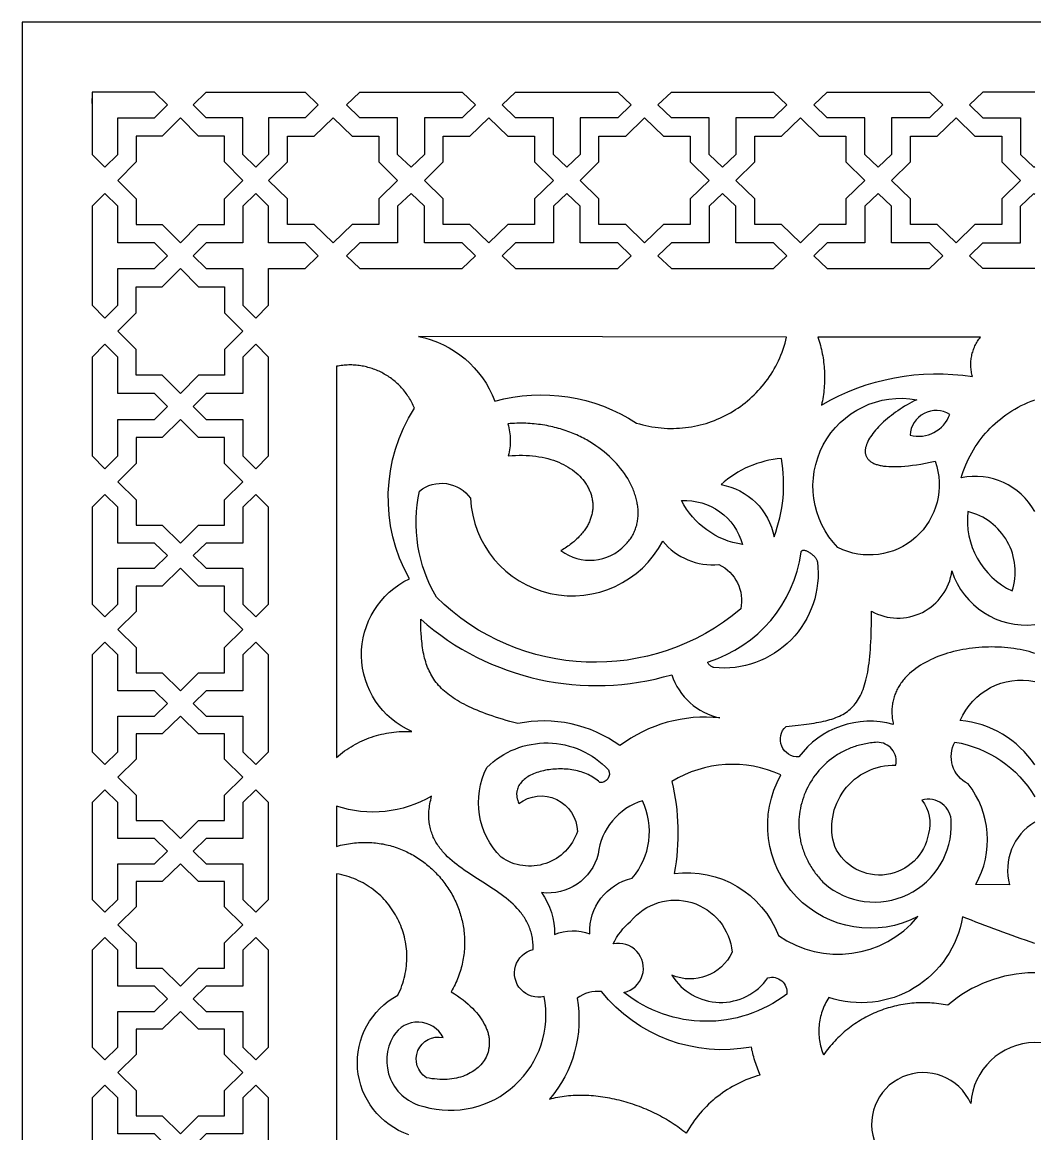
# Model space of a CAD drawing. Extents: x -290 to 290, y -500 to 500.
# Drawn here: x -290 to 0, y 181.6 to 500 of the extents above; entities that cross this region are included whole.
import ezdxf

# ---------------------------------------------------------------- set-up
doc = ezdxf.new("R2010")
doc.units = 0
doc.layers.add('LAYER_1', color=18, linetype='CONTINUOUS')

msp = doc.modelspace()

# ---------------------------------------------------------------- linework, layer by layer
at = {"layer": 'LAYER_1'}
for points in [[(-290, -500), (290, -500), (290, 500), (-290, 500)], [(-270, 478.15), (-270, 476.3), (-270, 462.15), (-266.3, 458.44), (-262.59, 462.14), (-262.59, 472.6), (-252.12, 472.6), (-248.42, 476.3), (-252.12, 480), (-262.59, 480), (-270, 480), (-270, 476.76)], [(-223.13, 458.44), (-226.83, 462.14), (-226.83, 472.6), (-237.31, 472.6), (-241.01, 476.3), (-237.31, 480), (-226.83, 480), (-223.13, 480), (-219.43, 480), (-208.95, 480), (-205.25, 476.3), (-208.95, 472.6), (-219.43, 472.6), (-219.43, 462.14)], [(-178.65, 458.44), (-182.48, 462.14), (-182.48, 472.6), (-193.3, 472.6), (-197.12, 476.3), (-193.3, 480), (-182.48, 480), (-178.65, 480), (-174.82, 480), (-164, 480), (-160.17, 476.3), (-164, 472.6), (-174.82, 472.6), (-174.82, 462.14)], [(-134.05, 458.44), (-137.87, 462.14), (-137.87, 472.6), (-148.69, 472.6), (-152.52, 476.3), (-148.69, 480), (-137.87, 480), (-134.05, 480), (-130.22, 480), (-119.4, 480), (-115.57, 476.3), (-119.4, 472.6), (-130.22, 472.6), (-130.22, 462.14)], [(-89.44, 458.44), (-93.27, 462.14), (-93.27, 472.6), (-104.09, 472.6), (-107.92, 476.3), (-104.09, 480), (-93.27, 480), (-89.44, 480), (-85.61, 480), (-74.79, 480), (-70.97, 476.3), (-74.79, 472.6), (-85.61, 472.6), (-85.61, 462.14)], [(-44.84, 458.44), (-48.66, 462.14), (-48.66, 472.6), (-59.49, 472.6), (-63.31, 476.3), (-59.49, 480), (-48.66, 480), (-44.84, 480), (-41.01, 480), (-30.19, 480), (-26.36, 476.3), (-30.19, 472.6), (-41.01, 472.6), (-41.01, 462.14)], [(-249.95, 467.37), (-257.36, 467.37), (-257.36, 459.98), (-262.59, 454.71), (-257.36, 449.45), (-257.36, 442.05), (-249.95, 442.05), (-244.71, 436.82), (-239.48, 442.05), (-232.07, 442.05), (-232.07, 449.45), (-226.83, 454.71), (-232.07, 459.98), (-232.07, 467.37), (-239.48, 467.37), (-244.71, 472.6)], [(-195.54, 467.37), (-187.89, 467.37), (-187.89, 459.98), (-182.48, 454.71), (-187.89, 449.45), (-187.89, 442.05), (-195.54, 442.05), (-200.95, 436.82), (-206.36, 442.05), (-214.02, 442.05), (-214.02, 449.45), (-219.43, 454.71), (-214.02, 459.98), (-214.02, 467.37), (-206.36, 467.37), (-200.95, 472.6)], [(-156.35, 436.82), (-161.76, 442.05), (-169.41, 442.05), (-169.41, 449.45), (-174.82, 454.71), (-169.41, 459.98), (-169.41, 467.37), (-161.76, 467.37), (-156.35, 472.6), (-150.94, 467.37), (-143.28, 467.37), (-143.28, 459.98), (-137.87, 454.71), (-143.28, 449.45), (-143.28, 442.05), (-150.94, 442.05)], [(-111.74, 436.82), (-117.15, 442.05), (-124.81, 442.05), (-124.81, 449.45), (-130.22, 454.71), (-124.81, 459.98), (-124.81, 467.37), (-117.15, 467.37), (-111.74, 472.6), (-106.33, 467.37), (-98.68, 467.37), (-98.68, 459.98), (-93.27, 454.71), (-98.68, 449.45), (-98.68, 442.05), (-106.33, 442.05)], [(-67.14, 436.82), (-72.55, 442.05), (-80.2, 442.05), (-80.2, 449.45), (-85.62, 454.71), (-80.2, 459.98), (-80.2, 467.37), (-72.55, 467.37), (-67.14, 472.6), (-61.73, 467.37), (-54.07, 467.37), (-54.07, 459.98), (-48.66, 454.71), (-54.07, 449.45), (-54.07, 442.05), (-61.73, 442.05)], [(-22.54, 436.82), (-27.95, 442.05), (-35.6, 442.05), (-35.6, 449.45), (-41.01, 454.71), (-35.6, 459.98), (-35.6, 467.37), (-27.95, 467.37), (-22.54, 472.6), (-17.13, 467.37), (-9.47, 467.37), (-9.47, 459.98), (-4.06, 454.71), (-9.47, 449.45), (-9.47, 442.05), (-17.13, 442.05)], [(-248.42, 433.12), (-252.12, 436.82), (-262.59, 436.82), (-262.59, 447.28), (-266.3, 450.98), (-270, 447.28), (-270, 433.12), (-270, 418.97), (-266.3, 415.27), (-262.59, 418.96), (-262.59, 429.42), (-252.12, 429.42)], [(-205.25, 433.12), (-208.95, 436.82), (-219.43, 436.82), (-219.43, 447.28), (-223.13, 450.98), (-226.83, 447.28), (-226.83, 436.82), (-237.31, 436.82), (-241.01, 433.12), (-237.31, 429.42), (-226.83, 429.42), (-226.83, 418.96), (-223.13, 415.27), (-219.43, 418.96), (-219.43, 429.42), (-208.95, 429.42)], [(-178.65, 450.98), (-178.65, 450.98), (-182.48, 447.28), (-182.48, 436.82), (-193.3, 436.82), (-197.12, 433.12), (-193.3, 429.42), (-192.25, 429.42), (-178.65, 429.42), (-165.05, 429.42), (-164, 429.42), (-160.17, 433.12), (-164, 436.82), (-174.82, 436.82), (-174.82, 447.28), (-178.65, 450.98)], [(-134.05, 450.98), (-134.05, 450.98), (-137.87, 447.28), (-137.87, 436.82), (-148.69, 436.82), (-152.52, 433.12), (-148.69, 429.42), (-143.47, 429.42), (-119.4, 429.42), (-115.57, 433.12), (-119.4, 436.82), (-130.22, 436.82), (-130.22, 447.28), (-134.04, 450.98)], [(-89.44, 450.98), (-89.44, 450.98), (-93.27, 447.28), (-93.27, 436.82), (-104.09, 436.82), (-107.92, 433.12), (-104.09, 429.42), (-89.44, 429.42), (-74.79, 429.42), (-70.97, 433.12), (-74.79, 436.82), (-85.61, 436.82), (-85.61, 447.28), (-89.44, 450.98)], [(-44.84, 450.98), (-44.84, 450.98), (-48.66, 447.28), (-48.66, 436.82), (-59.49, 436.82), (-63.31, 433.12), (-59.49, 429.42), (-35.41, 429.42), (-30.19, 429.42), (-26.36, 433.12), (-30.19, 436.82), (-41.01, 436.82), (-41.01, 447.28), (-44.84, 450.98)], [(-249.95, 398.88), (-257.36, 398.88), (-257.36, 406.27), (-262.59, 411.54), (-257.36, 416.8), (-257.36, 424.19), (-249.95, 424.19), (-244.71, 429.42), (-239.48, 424.19), (-232.07, 424.19), (-232.07, 416.8), (-226.83, 411.54), (-232.07, 406.27), (-232.07, 398.88), (-239.48, 398.88), (-244.71, 393.65)], [(-248.42, 389.95), (-248.42, 389.95), (-252.12, 393.65), (-262.59, 393.65), (-262.59, 404.11), (-266.3, 407.8), (-270, 404.1), (-270, 389.95), (-270, 375.79), (-266.3, 372.09), (-262.59, 375.79), (-262.59, 386.25), (-252.12, 386.25), (-248.42, 389.95)], [(-219.43, 389.95), (-219.43, 393.65), (-219.43, 393.65), (-219.43, 404.11), (-223.13, 407.8), (-223.13, 407.8), (-223.13, 407.8), (-226.83, 404.11), (-226.83, 393.65), (-237.31, 393.65), (-241.01, 389.95), (-237.31, 386.25), (-226.83, 386.25), (-226.83, 375.79), (-223.13, 372.09), (-223.13, 372.09), (-223.13, 372.09), (-219.43, 375.79), (-219.43, 386.25), (-219.43, 386.25)], [(-226.83, 368.36), (-232.07, 373.62), (-232.07, 381.02), (-239.48, 381.02), (-244.71, 386.25), (-249.95, 381.02), (-257.36, 381.02), (-257.36, 373.62), (-262.59, 368.36), (-257.36, 363.2), (-257.36, 355.96), (-249.95, 355.96), (-244.71, 350.83), (-239.48, 355.96), (-232.07, 355.96), (-232.07, 363.2)], [(-248.42, 347.21), (-248.42, 347.21), (-252.12, 350.83), (-262.59, 350.83), (-262.59, 361.08), (-266.3, 364.7), (-270, 361.08), (-270, 347.21), (-270, 333.34), (-266.3, 329.71), (-262.59, 333.34), (-262.59, 343.58), (-252.12, 343.58), (-248.42, 347.21)], [(-219.43, 347.21), (-219.43, 350.83), (-219.43, 350.83), (-219.43, 361.08), (-223.13, 364.7), (-223.13, 364.7), (-223.13, 364.7), (-226.83, 361.08), (-226.83, 350.83), (-237.31, 350.83), (-241.01, 347.21), (-237.31, 343.58), (-226.83, 343.58), (-226.83, 333.34), (-223.13, 329.71), (-223.13, 329.71), (-223.13, 329.71), (-219.43, 333.34), (-219.43, 343.58), (-219.43, 343.58)], [(-226.83, 326.06), (-232.07, 331.21), (-232.07, 338.46), (-239.48, 338.46), (-244.71, 343.58), (-249.95, 338.46), (-257.36, 338.46), (-257.36, 331.21), (-262.59, 326.06), (-257.36, 320.9), (-257.36, 313.66), (-249.95, 313.66), (-244.71, 308.53), (-239.48, 313.66), (-232.07, 313.66), (-232.07, 320.9)], [(-248.42, 304.91), (-248.42, 304.91), (-252.12, 308.53), (-262.59, 308.53), (-262.59, 318.78), (-266.3, 322.4), (-270, 318.78), (-270, 304.91), (-270, 291.04), (-266.3, 287.41), (-262.59, 291.04), (-262.59, 301.28), (-252.12, 301.28), (-248.42, 304.91)], [(-219.43, 304.91), (-219.43, 308.53), (-219.43, 308.53), (-219.43, 318.78), (-223.13, 322.4), (-223.13, 322.4), (-223.13, 322.4), (-226.83, 318.78), (-226.83, 308.53), (-237.31, 308.53), (-241.01, 304.91), (-237.31, 301.28), (-226.83, 301.28), (-226.83, 291.04), (-223.13, 287.41), (-223.13, 287.41), (-223.13, 287.41), (-219.43, 291.04), (-219.43, 301.28), (-219.43, 301.28)], [(-226.83, 283.76), (-232.07, 288.91), (-232.07, 296.16), (-239.48, 296.16), (-244.71, 301.28), (-249.95, 296.16), (-257.36, 296.16), (-257.36, 288.91), (-262.59, 283.76), (-257.36, 278.6), (-257.36, 271.36), (-249.95, 271.36), (-244.71, 266.23), (-239.48, 271.36), (-232.07, 271.36), (-232.07, 278.6)], [(-248.42, 262.61), (-248.42, 262.61), (-252.12, 266.23), (-262.59, 266.23), (-262.59, 276.48), (-266.3, 280.1), (-270, 276.48), (-270, 262.61), (-270, 248.74), (-266.3, 245.11), (-262.59, 248.74), (-262.59, 258.98), (-252.12, 258.98), (-248.42, 262.61)], [(-219.43, 262.61), (-219.43, 266.23), (-219.43, 266.23), (-219.43, 276.48), (-223.13, 280.1), (-223.13, 280.1), (-223.13, 280.1), (-226.83, 276.48), (-226.83, 266.23), (-237.31, 266.23), (-241.01, 262.61), (-237.31, 258.98), (-226.83, 258.98), (-226.83, 248.74), (-223.13, 245.11), (-223.13, 245.11), (-223.13, 245.11), (-219.43, 248.74), (-219.43, 258.98), (-219.43, 258.98)], [(-226.83, 241.46), (-232.07, 246.61), (-232.07, 253.86), (-239.48, 253.86), (-244.71, 258.98), (-249.95, 253.86), (-257.36, 253.86), (-257.36, 246.61), (-262.59, 241.46), (-257.36, 236.3), (-257.36, 229.06), (-249.95, 229.06), (-244.71, 223.93), (-239.48, 229.06), (-232.07, 229.06), (-232.07, 236.3)], [(-248.42, 220.31), (-248.42, 220.31), (-252.12, 223.93), (-262.59, 223.93), (-262.59, 234.18), (-266.3, 237.8), (-270, 234.18), (-270, 220.31), (-270, 206.44), (-266.3, 202.81), (-262.59, 206.44), (-262.59, 216.68), (-252.12, 216.68), (-248.42, 220.31)], [(-219.43, 220.31), (-219.43, 223.93), (-219.43, 223.93), (-219.43, 234.18), (-223.13, 237.8), (-223.13, 237.8), (-223.13, 237.8), (-226.83, 234.18), (-226.83, 223.93), (-237.31, 223.93), (-241.01, 220.31), (-237.31, 216.68), (-226.83, 216.68), (-226.83, 206.44), (-223.13, 202.81), (-223.13, 202.81), (-223.13, 202.81), (-219.43, 206.44), (-219.43, 216.68), (-219.43, 216.68)], [(-226.83, 199.16), (-232.07, 204.31), (-232.07, 211.56), (-239.48, 211.56), (-244.71, 216.68), (-249.95, 211.56), (-257.36, 211.56), (-257.36, 204.31), (-262.59, 199.16), (-257.36, 194), (-257.36, 186.76), (-249.95, 186.76), (-244.71, 181.63), (-239.48, 186.76), (-232.07, 186.76), (-232.07, 194)], [(-248.42, 178.01), (-248.42, 178.01), (-252.12, 181.63), (-262.59, 181.63), (-262.59, 191.88), (-266.3, 195.5), (-270, 191.88), (-270, 178.01), (-270, 164.14), (-266.3, 160.51), (-262.59, 164.14), (-262.59, 174.38), (-252.12, 174.38), (-248.42, 178.01)], [(-219.43, 178.01), (-219.43, 181.63), (-219.43, 181.63), (-219.43, 191.88), (-223.13, 195.5), (-223.13, 195.5), (-223.13, 195.5), (-226.83, 191.88), (-226.83, 181.63), (-237.31, 181.63), (-241.01, 178.01), (-237.31, 174.38), (-226.83, 174.38), (-226.83, 164.14), (-223.13, 160.51), (-223.13, 160.51), (-223.13, 160.51), (-219.43, 164.14), (-219.43, 174.38), (-219.43, 174.38)]]:
    msp.add_lwpolyline(points, close=True, dxfattribs=at)
for points in [[(0, 480), (-0.23, 480), (-4.06, 480), (-14.88, 480), (-18.71, 476.3), (-14.88, 472.6), (-4.06, 472.6), (-4.06, 462.14), (-0.23, 458.44), (0, 458.67)], [(0, 429.42), (-0.23, 429.42), (-13.84, 429.42), (-14.88, 429.42), (-18.71, 433.12), (-14.88, 436.82), (-4.06, 436.82), (-4.06, 447.28), (-0.23, 450.98), (-0.23, 450.98), (-0.23, 450.98), (0, 450.76)], [(-59.11, 206.07), (-59.06, 206.16), (-59, 206.24), (-58.94, 206.31), (-58.87, 206.37)], [(-78.67, 198.43), (-79.49, 198.19), (-80.31, 197.93), (-81.12, 197.65), (-81.92, 197.35), (-82.72, 197.03), (-83.5, 196.69), (-84.28, 196.34), (-85.05, 195.96), (-85.81, 195.57), (-86.56, 195.16), (-87.29, 194.72), (-88.02, 194.28), (-88.74, 193.81), (-89.44, 193.32), (-90.14, 192.82), (-90.82, 192.3), (-91.49, 191.77), (-92.15, 191.21), (-92.79, 190.64), (-93.42, 190.06), (-94.04, 189.45), (-94.64, 188.83), (-95.23, 188.2), (-95.8, 187.55), (-96.36, 186.88), (-96.9, 186.2), (-97.43, 185.5), (-97.94, 184.79), (-98.43, 184.06), (-98.9, 183.32), (-99.36, 182.57), (-99.8, 181.8)]]:
    msp.add_lwpolyline(points, dxfattribs=at)
for points in [[(-176.5, 410, -0.259219), (-154.67, 391.5, -0.213256), (-114.06, 385.2), (-113.17, 384.94), (-112.29, 384.7), (-111.41, 384.49), (-110.52, 384.3), (-109.64, 384.13), (-108.75, 383.99), (-107.87, 383.88), (-106.99, 383.79), (-106.11, 383.72), (-105.23, 383.67), (-104.35, 383.65), (-103.48, 383.65), (-102.61, 383.68), (-101.74, 383.72), (-100.88, 383.79), (-100.02, 383.88), (-99.17, 383.99), (-98.32, 384.13), (-97.47, 384.28), (-96.63, 384.46), (-95.8, 384.66), (-94.98, 384.87), (-94.16, 385.11), (-93.35, 385.37), (-92.54, 385.65), (-91.74, 385.95), (-90.96, 386.27), (-90.18, 386.6), (-89.41, 386.96), (-88.65, 387.34), (-87.9, 387.73), (-87.15, 388.15), (-86.42, 388.58), (-85.7, 389.03), (-85, 389.49), (-84.3, 389.98), (-83.62, 390.48), (-82.94, 391), (-82.29, 391.54), (-81.64, 392.09), (-81.01, 392.66), (-80.39, 393.25), (-79.78, 393.85), (-79.19, 394.47), (-78.62, 395.1), (-78.06, 395.75), (-77.52, 396.41), (-76.99, 397.09), (-76.48, 397.79), (-75.99, 398.5), (-75.51, 399.22), (-75.05, 399.96), (-74.61, 400.71), (-74.19, 401.47), (-73.78, 402.25), (-73.4, 403.04), (-73.03, 403.85), (-72.69, 404.67), (-72.36, 405.5), (-72.06, 406.34), (-71.78, 407.19), (-71.51, 408.06), (-71.27, 408.94), (-71.06, 409.83)], [(-61.08, 390.33, -0.174129), (-17.81, 398.49), (-17.91, 398.86), (-18, 399.23), (-18.08, 399.61), (-18.14, 399.98), (-18.2, 400.36), (-18.24, 400.73), (-18.28, 401.11), (-18.3, 401.48), (-18.31, 401.86), (-18.3, 402.23), (-18.29, 402.61), (-18.27, 402.98), (-18.23, 403.35), (-18.18, 403.72), (-18.12, 404.09), (-18.06, 404.46), (-17.98, 404.82), (-17.89, 405.18), (-17.78, 405.54), (-17.67, 405.89), (-17.55, 406.25), (-17.42, 406.59), (-17.27, 406.94), (-17.12, 407.28), (-16.95, 407.62), (-16.78, 407.95), (-16.59, 408.27), (-16.4, 408.6), (-16.19, 408.91), (-15.98, 409.22), (-15.75, 409.53), (-15.52, 409.83), (-62.12, 409.83), (-61.93, 409.24), (-61.74, 408.64), (-61.57, 408.05), (-61.41, 407.45), (-61.25, 406.85), (-61.11, 406.25), (-60.98, 405.65), (-60.85, 405.04), (-60.74, 404.44), (-60.64, 403.83), (-60.55, 403.22), (-60.47, 402.61), (-60.4, 402), (-60.34, 401.38), (-60.29, 400.77), (-60.25, 400.15), (-60.23, 399.54), (-60.21, 398.92), (-60.2, 398.31), (-60.2, 397.69), (-60.22, 397.08), (-60.24, 396.46), (-60.28, 395.84), (-60.33, 395.23), (-60.38, 394.61), (-60.45, 394), (-60.53, 393.39), (-60.62, 392.77), (-60.71, 392.16), (-60.82, 391.55), (-60.94, 390.94)], [(-199.96, 289.43), (-199.4, 289.91), (-198.83, 290.38), (-198.25, 290.83), (-197.66, 291.26), (-197.06, 291.68), (-196.45, 292.08), (-195.83, 292.47), (-195.2, 292.84), (-194.57, 293.2), (-193.93, 293.54), (-193.28, 293.86), (-192.62, 294.17), (-191.95, 294.46), (-191.28, 294.74), (-190.6, 295), (-189.92, 295.24), (-189.23, 295.47), (-188.54, 295.68), (-187.84, 295.88), (-187.13, 296.05), (-186.42, 296.21), (-185.71, 296.36), (-184.99, 296.48), (-184.27, 296.59), (-183.54, 296.68), (-182.81, 296.75), (-182.08, 296.81), (-181.35, 296.84), (-180.61, 296.86), (-179.88, 296.87), (-179.14, 296.85), (-178.4, 296.81, -0.642599), (-179.13, 340.58, -0.276207), (-177.67, 389.45), (-177.84, 389.86), (-178.02, 390.26), (-178.21, 390.66), (-178.41, 391.06), (-178.62, 391.45), (-178.83, 391.83), (-179.05, 392.2), (-179.28, 392.57), (-179.52, 392.94), (-179.76, 393.29), (-180.01, 393.65), (-180.27, 393.99), (-180.54, 394.33), (-180.81, 394.66), (-181.09, 394.99), (-181.37, 395.31), (-181.66, 395.62), (-181.96, 395.92), (-182.26, 396.22), (-182.57, 396.51), (-182.88, 396.8), (-183.2, 397.08), (-183.53, 397.35), (-183.86, 397.61), (-184.19, 397.86), (-184.53, 398.11), (-184.88, 398.35), (-185.23, 398.59), (-185.59, 398.81), (-185.95, 399.03), (-186.31, 399.24), (-186.68, 399.45), (-187.05, 399.64), (-187.43, 399.83), (-187.81, 400.01), (-188.19, 400.18), (-188.58, 400.34), (-188.97, 400.5), (-189.37, 400.65), (-189.77, 400.79), (-190.17, 400.92), (-190.57, 401.04), (-190.98, 401.15), (-191.39, 401.26), (-191.8, 401.35), (-192.22, 401.44), (-192.64, 401.52), (-193.06, 401.59), (-193.48, 401.65), (-193.9, 401.7), (-194.33, 401.74), (-194.75, 401.78), (-195.18, 401.8), (-195.61, 401.82), (-196.04, 401.83), (-196.48, 401.82), (-196.91, 401.81), (-197.34, 401.79), (-197.78, 401.76), (-198.21, 401.71), (-198.65, 401.66), (-199.09, 401.6), (-199.52, 401.53), (-199.96, 401.45)], [(-56.38, 349.51, -0.730858), (-33.78, 391.87), (-34.5, 391.52), (-35.2, 391.15), (-35.9, 390.78), (-36.59, 390.39), (-37.27, 389.99), (-37.94, 389.57), (-38.59, 389.15), (-39.24, 388.72), (-39.86, 388.29), (-40.48, 387.84), (-41.07, 387.39), (-41.65, 386.93), (-42.22, 386.47), (-42.76, 386.01), (-43.29, 385.54), (-43.79, 385.06), (-44.28, 384.59), (-44.74, 384.12), (-45.18, 383.64), (-45.6, 383.17), (-46, 382.69), (-46.36, 382.22), (-46.71, 381.75), (-47.03, 381.28), (-47.32, 380.82), (-47.58, 380.37), (-47.81, 379.92), (-48.01, 379.47), (-48.19, 379.03), (-48.33, 378.6), (-48.44, 378.18), (-48.48, 377.98), (-48.51, 377.77), (-48.54, 377.57), (-48.55, 377.37), (-48.56, 377.18), (-48.56, 376.98), (-48.55, 376.79), (-48.53, 376.61), (-48.51, 376.42), (-48.47, 376.24), (-48.42, 376.06), (-48.37, 375.89), (-48.3, 375.72), (-48.23, 375.55), (-48.14, 375.39), (-48.05, 375.23), (-47.94, 375.08), (-47.83, 374.92), (-47.71, 374.78), (-47.57, 374.63), (-47.43, 374.49), (-47.27, 374.36), (-47.11, 374.23), (-46.93, 374.11), (-46.74, 373.98), (-46.54, 373.87), (-46.34, 373.76), (-46.12, 373.65), (-45.88, 373.55), (-45.64, 373.46), (-45.39, 373.36), (-45.12, 373.28), (-44.85, 373.2), (-44.56, 373.13), (-44.26, 373.06), (-43.95, 372.99), (-43.62, 372.94), (-43.29, 372.89), (-42.94, 372.84), (-42.58, 372.8), (-41.82, 372.74), (-41.01, 372.71), (-40.15, 372.7), (-39.24, 372.72), (-38.27, 372.77), (-37.25, 372.85), (-36.18, 372.95), (-35.05, 373.09), (-33.87, 373.25), (-32.63, 373.45), (-31.33, 373.68), (-29.97, 373.95), (-28.55, 374.25, -0.676296)], [(-35.72, 381.71, 0.386934), (-24.33, 387.68, 0.566913)], [(-135.72, 348.66, 0.381876), (-117.28, 350.29), (-117.01, 350.57), (-116.75, 350.85), (-116.51, 351.14), (-116.27, 351.43), (-116.04, 351.72), (-115.83, 352.02), (-115.62, 352.32), (-115.43, 352.63), (-115.24, 352.94), (-115.07, 353.26), (-114.9, 353.58), (-114.75, 353.9), (-114.6, 354.23), (-114.47, 354.56), (-114.34, 354.89), (-114.22, 355.23), (-114.12, 355.57), (-114.02, 355.91), (-113.94, 356.26), (-113.86, 356.61), (-113.79, 356.96), (-113.74, 357.31), (-113.69, 357.67), (-113.65, 358.03), (-113.62, 358.39), (-113.6, 358.75), (-113.59, 359.12), (-113.59, 359.48), (-113.59, 359.85), (-113.61, 360.22), (-113.63, 360.59), (-113.67, 360.97), (-113.71, 361.34), (-113.76, 361.72), (-113.83, 362.09), (-113.9, 362.47), (-113.97, 362.85), (-114.06, 363.23), (-114.16, 363.6), (-114.26, 363.98), (-114.37, 364.36), (-114.5, 364.74), (-114.63, 365.12), (-114.76, 365.5), (-114.91, 365.88), (-115.06, 366.26), (-115.23, 366.64), (-115.4, 367.02), (-115.58, 367.4), (-115.77, 367.77), (-115.96, 368.15), (-116.16, 368.52), (-116.59, 369.27), (-117.05, 370.01), (-117.55, 370.75), (-118.07, 371.47), (-118.62, 372.19), (-119.2, 372.9), (-119.81, 373.6), (-120.45, 374.29), (-121.12, 374.96), (-121.82, 375.63), (-122.54, 376.27), (-123.29, 376.91), (-124.07, 377.52), (-124.87, 378.12), (-125.7, 378.71), (-126.12, 378.99), (-126.55, 379.27), (-126.99, 379.55), (-127.43, 379.82), (-127.88, 380.08), (-128.34, 380.34), (-128.8, 380.59), (-129.26, 380.84), (-129.74, 381.08), (-130.22, 381.32), (-130.7, 381.55), (-131.19, 381.77), (-131.69, 381.99), (-132.19, 382.21), (-132.7, 382.41), (-133.21, 382.61), (-133.73, 382.8), (-134.25, 382.99), (-134.78, 383.17), (-135.32, 383.34), (-135.86, 383.51), (-136.4, 383.67), (-136.95, 383.82), (-137.51, 383.96), (-138.07, 384.1), (-138.63, 384.22), (-139.21, 384.34), (-139.78, 384.46), (-140.36, 384.56), (-140.95, 384.66), (-141.54, 384.74), (-142.13, 384.82), (-142.73, 384.9), (-143.34, 384.96), (-143.95, 385.01), (-144.56, 385.06), (-145.18, 385.09), (-145.8, 385.12), (-146.43, 385.14), (-147.06, 385.15), (-147.69, 385.14), (-148.33, 385.13), (-148.98, 385.11), (-149.63, 385.08), (-150.28, 385.04), (-150.94, 384.99), (-150.77, 384.43), (-150.63, 383.86), (-150.51, 383.29), (-150.41, 382.71), (-150.33, 382.14), (-150.27, 381.56), (-150.23, 380.98), (-150.21, 380.39), (-150.21, 379.81), (-150.23, 379.23), (-150.27, 378.65), (-150.33, 378.07), (-150.41, 377.49), (-150.51, 376.91), (-150.64, 376.34), (-150.78, 375.77), (-149.72, 375.87), (-148.69, 375.93), (-147.68, 375.96), (-146.68, 375.97), (-145.7, 375.94), (-144.75, 375.89), (-143.81, 375.81), (-142.89, 375.7), (-142, 375.56), (-141.13, 375.4), (-140.27, 375.22), (-139.44, 375.01), (-138.63, 374.78), (-137.85, 374.53), (-137.09, 374.25), (-136.35, 373.96), (-135.63, 373.64), (-134.94, 373.31), (-134.28, 372.95), (-133.64, 372.58), (-133.02, 372.19), (-132.43, 371.78), (-131.87, 371.35), (-131.33, 370.92), (-130.82, 370.46), (-130.34, 369.99), (-129.88, 369.51), (-129.45, 369.02), (-129.05, 368.51), (-128.68, 367.99), (-128.5, 367.73), (-128.34, 367.46), (-128.18, 367.19), (-128.02, 366.92), (-127.88, 366.65), (-127.74, 366.38), (-127.61, 366.1), (-127.49, 365.82), (-127.37, 365.54), (-127.27, 365.26), (-127.17, 364.97), (-127.07, 364.69), (-126.99, 364.4), (-126.91, 364.11), (-126.84, 363.82), (-126.78, 363.53), (-126.73, 363.23), (-126.69, 362.94), (-126.65, 362.64), (-126.62, 362.35), (-126.6, 362.05), (-126.59, 361.75), (-126.59, 361.45), (-126.59, 361.15), (-126.6, 360.85), (-126.62, 360.55), (-126.65, 360.25), (-126.69, 359.95), (-126.74, 359.65), (-126.8, 359.34), (-126.86, 359.04), (-126.93, 358.74), (-127.01, 358.44), (-127.1, 358.14), (-127.2, 357.84), (-127.31, 357.54), (-127.43, 357.24), (-127.55, 356.94), (-127.69, 356.64), (-127.83, 356.34), (-127.98, 356.04), (-128.15, 355.75), (-128.32, 355.45), (-128.5, 355.16), (-128.69, 354.86), (-128.89, 354.57), (-129.1, 354.28), (-129.31, 353.99), (-129.54, 353.71), (-129.78, 353.42), (-130.02, 353.14), (-130.28, 352.86), (-130.55, 352.58), (-130.82, 352.3), (-131.11, 352.02), (-131.4, 351.75), (-131.7, 351.48), (-132.02, 351.21), (-132.34, 350.94), (-132.68, 350.68), (-133.02, 350.41), (-133.38, 350.15), (-133.74, 349.9), (-134.12, 349.64), (-134.5, 349.39), (-134.9, 349.15), (-135.3, 348.9)], [(-74.66, 352.62, 0.134237), (-72.56, 375.03, 0.165538), (-89.83, 367.56, -0.311741)], [(-171.38, 335.32, -0.187988), (-176.24, 365.72, -0.431429), (-161.6, 363.63, 0.765646), (-106.55, 351.34, 0.247035), (-90.49, 344.66, -0.348426), (-84.22, 331.96, -0.388432)], [(-83.68, 350.41, -0.243765), (-101.18, 363.01, -0.351949)], [(-6.48, 337.1, 0.43666), (-19.18, 359.86, 0.318951)], [(-62.25, 345.4, -0.482213), (-91.93, 315.15), (-92.08, 315.18), (-92.24, 315.24), (-92.41, 315.32), (-92.58, 315.42), (-92.76, 315.53), (-92.92, 315.66), (-93.08, 315.8), (-93.23, 315.94), (-93.36, 316.08), (-93.47, 316.22), (-93.55, 316.36), (-93.6, 316.49), (-93.62, 316.55), (-93.62, 316.6), (-93.62, 316.65), (-93.6, 316.7), (-93.57, 316.74), (-93.54, 316.78), (-93.49, 316.81), (-93.43, 316.83, 0.290237), (-66.91, 348.2), (-66.88, 348.36), (-66.82, 348.49), (-66.75, 348.59), (-66.65, 348.67), (-66.54, 348.73), (-66.41, 348.77), (-66.27, 348.78), (-66.11, 348.78), (-65.94, 348.75), (-65.77, 348.71), (-65.58, 348.66), (-65.39, 348.58), (-65.19, 348.49), (-64.98, 348.39), (-64.78, 348.28), (-64.57, 348.15), (-64.36, 348.02), (-64.16, 347.87), (-63.95, 347.72), (-63.75, 347.55), (-63.56, 347.39), (-63.38, 347.21), (-63.2, 347.03), (-63.03, 346.85), (-62.88, 346.67), (-62.74, 346.48), (-62.61, 346.3), (-62.5, 346.11), (-62.41, 345.93), (-62.33, 345.75), (-62.28, 345.57)], [(-118.81, 292.8, 0.210158), (-148.1, 299.1), (-149.23, 299.41), (-150.34, 299.72), (-151.41, 300.03), (-152.45, 300.35), (-153.46, 300.66), (-154.44, 300.98), (-155.4, 301.3), (-156.32, 301.62), (-157.22, 301.94), (-158.09, 302.26), (-158.93, 302.59), (-159.75, 302.92), (-160.54, 303.26), (-161.3, 303.6), (-162.04, 303.94), (-162.75, 304.28), (-163.44, 304.63), (-164.11, 304.99), (-164.75, 305.34), (-165.36, 305.71), (-165.96, 306.07), (-166.53, 306.45), (-167.08, 306.82), (-167.6, 307.21), (-168.11, 307.59), (-168.6, 307.99), (-169.06, 308.39), (-169.51, 308.79), (-169.93, 309.2), (-170.34, 309.62), (-170.73, 310.05), (-171.1, 310.48), (-171.45, 310.92), (-171.78, 311.36), (-172.1, 311.81), (-172.4, 312.27), (-172.69, 312.74), (-172.96, 313.22), (-173.21, 313.7), (-173.45, 314.19), (-173.68, 314.7), (-173.89, 315.2), (-174.09, 315.72), (-174.27, 316.25), (-174.44, 316.79), (-174.6, 317.33), (-174.75, 317.89), (-174.89, 318.45), (-175.01, 319.03), (-175.13, 319.61), (-175.23, 320.21), (-175.33, 320.82), (-175.41, 321.43), (-175.49, 322.06), (-175.56, 322.7), (-175.62, 323.35), (-175.67, 324.01), (-175.72, 324.68), (-175.79, 326.07), (-175.84, 327.5), (-175.87, 328.98, 0.257819), (-103.99, 313.11, 0.264954), (-90.21, 300.74, 0.189063)], [(-152.81, 260.83, -0.325616), (-156.92, 286.55, -0.422076), (-122.12, 285.88, -0.609434), (-124.61, 282.24), (-124.97, 282.58), (-125.35, 282.9), (-125.75, 283.21), (-126.16, 283.5), (-126.58, 283.77), (-127.02, 284.03), (-127.48, 284.27), (-127.95, 284.5), (-128.42, 284.71), (-128.91, 284.9), (-129.41, 285.09), (-129.92, 285.25), (-130.44, 285.4), (-130.96, 285.54), (-131.49, 285.66), (-132.03, 285.77), (-132.57, 285.86), (-133.11, 285.94), (-133.66, 286.01), (-134.21, 286.06), (-134.76, 286.09), (-135.31, 286.12), (-135.87, 286.13), (-136.42, 286.12), (-136.97, 286.1), (-137.51, 286.07), (-138.05, 286.03), (-138.59, 285.97), (-139.12, 285.9), (-139.65, 285.82), (-140.17, 285.72), (-140.68, 285.62), (-141.18, 285.5), (-141.68, 285.36), (-142.16, 285.22), (-142.63, 285.06), (-143.09, 284.89), (-143.53, 284.71), (-143.96, 284.52), (-144.38, 284.31), (-144.78, 284.1), (-145.17, 283.87), (-145.53, 283.63), (-145.88, 283.38), (-146.21, 283.12), (-146.52, 282.85), (-146.81, 282.57), (-147.08, 282.27), (-147.33, 281.97), (-147.55, 281.65), (-147.75, 281.33), (-147.92, 280.99), (-148.07, 280.65), (-148.19, 280.29), (-148.28, 279.93), (-148.32, 279.74), (-148.35, 279.55), (-148.37, 279.36), (-148.39, 279.17), (-148.39, 278.97), (-148.39, 278.78), (-148.38, 278.58), (-148.37, 278.37), (-148.34, 278.17), (-148.31, 277.96), (-148.27, 277.75), (-148.22, 277.54), (-148.16, 277.33), (-148.1, 277.11), (-147.94, 276.67), (-147.75, 276.22, -0.613886), (-131.01, 268.22, -0.502821)], [(-60.33, 253.38, 0.657254), (-23.92, 270.88, 0.506667), (-32.32, 277.18, -0.246556), (-30.45, 267.61, -0.737482), (-57.29, 263.88, -0.5152), (-39.79, 287.22, 0.481767), (-45.16, 293.75), (-45.63, 293.72), (-46.1, 293.68), (-46.57, 293.63), (-47.04, 293.57), (-47.5, 293.51), (-47.95, 293.43), (-48.4, 293.35), (-48.85, 293.26), (-49.29, 293.16), (-49.73, 293.06), (-50.17, 292.95), (-50.6, 292.83), (-51.02, 292.7), (-51.45, 292.57), (-51.86, 292.43), (-52.28, 292.28), (-52.68, 292.12), (-53.09, 291.96), (-53.49, 291.79), (-53.88, 291.62), (-54.27, 291.44), (-54.65, 291.25), (-55.03, 291.05), (-55.41, 290.85), (-55.78, 290.64), (-56.15, 290.43), (-56.51, 290.21), (-56.86, 289.99), (-57.21, 289.76), (-57.56, 289.52), (-58.23, 289.03), (-58.89, 288.52), (-59.52, 287.98), (-60.13, 287.43), (-60.72, 286.86), (-61.29, 286.26), (-61.84, 285.65), (-62.36, 285.02), (-62.86, 284.38), (-63.34, 283.72), (-63.79, 283.04), (-64.22, 282.35), (-64.63, 281.65), (-65.01, 280.93), (-65.36, 280.2), (-65.69, 279.46), (-66, 278.71), (-66.28, 277.95), (-66.53, 277.18), (-66.76, 276.4), (-66.96, 275.61), (-67.13, 274.82), (-67.27, 274.02), (-67.39, 273.21), (-67.48, 272.4), (-67.54, 271.59), (-67.57, 270.77), (-67.57, 269.95), (-67.54, 269.12), (-67.49, 268.3), (-67.45, 267.88), (-67.4, 267.47), (-67.35, 267.06), (-67.28, 266.65), (-67.21, 266.23), (-67.14, 265.82), (-67.05, 265.41), (-66.96, 265), (-66.86, 264.59), (-66.75, 264.18), (-66.63, 263.77), (-66.5, 263.36), (-66.37, 262.96), (-66.23, 262.55), (-66.08, 262.15), (-65.92, 261.74), (-65.76, 261.34), (-65.58, 260.94), (-65.4, 260.54), (-65.21, 260.15), (-65.01, 259.75), (-64.81, 259.36), (-64.59, 258.96), (-64.37, 258.57), (-64.14, 258.19), (-63.89, 257.8), (-63.65, 257.42), (-63.39, 257.04), (-63.12, 256.66), (-62.85, 256.28), (-62.56, 255.91), (-62.27, 255.54), (-61.97, 255.17), (-61.66, 254.8), (-61.34, 254.44), (-61.01, 254.08), (-60.67, 253.73)], [(-73.4, 238.44, 0.391938), (-33.49, 243.81, -0.746256), (-72.7, 284.42, 0.247503), (-103.97, 282.55, -0.10612), (-103.27, 256.18, -0.34657)], [(-174.94, 189.41, 0.560575), (-140.52, 220.92, -1), (-143.71, 234.37), (-143.7, 234.86), (-143.7, 235.35), (-143.71, 235.82), (-143.74, 236.29), (-143.78, 236.76), (-143.83, 237.21), (-143.89, 237.66), (-143.97, 238.1), (-144.06, 238.53), (-144.16, 238.95), (-144.27, 239.37), (-144.39, 239.78), (-144.52, 240.19), (-144.67, 240.58), (-144.82, 240.97), (-144.99, 241.36), (-145.16, 241.74), (-145.35, 242.11), (-145.54, 242.48), (-145.74, 242.84), (-145.95, 243.19), (-146.17, 243.54), (-146.4, 243.89), (-146.64, 244.22), (-146.89, 244.56), (-147.14, 244.89), (-147.4, 245.21), (-147.67, 245.53), (-147.95, 245.85), (-148.23, 246.16), (-148.82, 246.77), (-149.43, 247.36), (-150.06, 247.94), (-150.72, 248.5), (-151.4, 249.06), (-152.09, 249.6), (-152.8, 250.13), (-153.53, 250.65), (-154.26, 251.17), (-155.01, 251.67), (-155.77, 252.18), (-157.3, 253.17), (-158.84, 254.15), (-160.38, 255.14), (-161.9, 256.13), (-162.65, 256.64), (-163.4, 257.15), (-164.13, 257.66), (-164.84, 258.19), (-165.54, 258.72), (-166.23, 259.26), (-166.89, 259.82), (-167.54, 260.39), (-168.16, 260.97), (-168.76, 261.57), (-169.04, 261.87), (-169.33, 262.18), (-169.6, 262.49), (-169.87, 262.81), (-170.13, 263.13), (-170.38, 263.45), (-170.63, 263.79), (-170.86, 264.12), (-171.09, 264.46), (-171.31, 264.81), (-171.52, 265.16), (-171.73, 265.52), (-171.92, 265.88), (-172.1, 266.25), (-172.27, 266.62), (-172.44, 267.01), (-172.59, 267.39), (-172.73, 267.79), (-172.86, 268.19), (-172.98, 268.59), (-173.09, 269.01), (-173.19, 269.43), (-173.28, 269.86), (-173.35, 270.29), (-173.41, 270.73), (-173.47, 271.18), (-173.5, 271.64), (-173.53, 272.1), (-173.54, 272.58), (-173.54, 273.06), (-173.52, 273.55), (-173.5, 274.05), (-173.45, 274.55), (-173.4, 275.07), (-173.33, 275.59), (-173.24, 276.13), (-173.14, 276.67), (-173.02, 277.22), (-172.89, 277.78), (-172.75, 278.35, -0.216993), (-200, 275.47), (-199.96, 263.93), (-199.38, 264.09), (-198.81, 264.24), (-198.23, 264.37), (-197.66, 264.5), (-197.09, 264.61), (-196.52, 264.71), (-195.96, 264.8), (-195.39, 264.87), (-194.83, 264.94), (-194.27, 264.99), (-193.71, 265.03), (-193.16, 265.06), (-192.6, 265.09), (-192.05, 265.09), (-191.5, 265.09), (-190.96, 265.08), (-190.42, 265.06), (-189.88, 265.03), (-189.34, 264.98), (-188.8, 264.93), (-188.27, 264.87), (-187.75, 264.79), (-187.22, 264.71), (-186.7, 264.62), (-186.18, 264.51), (-185.67, 264.4), (-185.16, 264.28), (-184.65, 264.15), (-184.14, 264.01), (-183.65, 263.86), (-183.15, 263.7), (-182.66, 263.53), (-182.17, 263.35), (-181.69, 263.17), (-181.21, 262.97), (-180.73, 262.77), (-180.26, 262.56), (-179.8, 262.34), (-179.33, 262.11), (-178.88, 261.88), (-178.43, 261.64), (-177.98, 261.38), (-177.54, 261.13), (-177.1, 260.86), (-176.67, 260.59), (-176.24, 260.3), (-175.82, 260.02), (-175.4, 259.72), (-174.99, 259.42), (-174.59, 259.11), (-174.19, 258.79), (-173.8, 258.47), (-173.41, 258.14), (-173.03, 257.8), (-172.65, 257.46), (-172.28, 257.11), (-171.92, 256.75), (-171.56, 256.39), (-171.21, 256.02), (-170.86, 255.65), (-170.53, 255.27), (-170.19, 254.88), (-169.87, 254.49), (-169.55, 254.1), (-169.24, 253.69), (-168.93, 253.29), (-168.64, 252.87), (-168.35, 252.46), (-168.06, 252.04), (-167.79, 251.61), (-167.52, 251.18), (-167.26, 250.74), (-167, 250.3), (-166.76, 249.86), (-166.52, 249.41), (-166.29, 248.95), (-166.06, 248.5), (-165.85, 248.03), (-165.64, 247.57), (-165.44, 247.1), (-165.25, 246.63), (-165.07, 246.15), (-164.9, 245.67), (-164.73, 245.19), (-164.58, 244.7), (-164.43, 244.21), (-164.29, 243.72), (-164.16, 243.23), (-164.04, 242.73), (-163.92, 242.23), (-163.82, 241.73), (-163.72, 241.22), (-163.64, 240.71), (-163.56, 240.2), (-163.5, 239.69), (-163.44, 239.18), (-163.39, 238.66), (-163.35, 238.14), (-163.32, 237.62), (-163.31, 237.1), (-163.3, 236.58), (-163.3, 236.06), (-163.31, 235.53), (-163.33, 235.01), (-163.36, 234.48), (-163.41, 233.95), (-163.46, 233.42), (-163.52, 232.89), (-163.6, 232.36), (-163.68, 231.83), (-163.78, 231.3), (-163.88, 230.77), (-164, 230.24), (-164.13, 229.71), (-164.27, 229.18), (-164.42, 228.65), (-164.58, 228.11), (-164.75, 227.58), (-164.93, 227.05), (-165.13, 226.52), (-165.34, 226), (-165.56, 225.47), (-165.79, 224.94), (-166.03, 224.42), (-166.29, 223.89), (-166.55, 223.37), (-166.83, 222.84), (-167.12, 222.32), (-166.22, 221.74), (-165.35, 221.15), (-164.53, 220.56), (-163.75, 219.97), (-163.01, 219.37), (-162.31, 218.77), (-161.66, 218.17), (-161.04, 217.56), (-160.47, 216.96), (-159.93, 216.36), (-159.43, 215.75), (-158.97, 215.15), (-158.55, 214.54), (-158.17, 213.94), (-157.82, 213.34), (-157.66, 213.05), (-157.51, 212.75), (-157.36, 212.45), (-157.23, 212.16), (-157.1, 211.86), (-156.99, 211.57), (-156.88, 211.27), (-156.78, 210.98), (-156.69, 210.69), (-156.6, 210.4), (-156.53, 210.12), (-156.46, 209.83), (-156.4, 209.54), (-156.35, 209.26), (-156.31, 208.98), (-156.28, 208.7), (-156.25, 208.42), (-156.23, 208.14), (-156.22, 207.87), (-156.22, 207.6), (-156.22, 207.33), (-156.24, 207.06), (-156.26, 206.79), (-156.28, 206.53), (-156.32, 206.26), (-156.36, 206), (-156.41, 205.75), (-156.47, 205.49), (-156.6, 204.99), (-156.76, 204.5), (-156.95, 204.02), (-157.17, 203.55), (-157.41, 203.09), (-157.68, 202.65), (-157.97, 202.22), (-158.29, 201.8), (-158.63, 201.4), (-159, 201.01), (-159.39, 200.64), (-159.8, 200.29), (-160.23, 199.95), (-160.69, 199.62), (-161.16, 199.32), (-161.66, 199.03), (-162.17, 198.76), (-162.71, 198.51), (-163.26, 198.28), (-163.84, 198.07), (-164.43, 197.88), (-165.03, 197.71), (-165.66, 197.57), (-166.3, 197.44), (-166.95, 197.34), (-167.62, 197.26), (-168.31, 197.21), (-169.01, 197.18), (-169.72, 197.17), (-170.44, 197.19), (-171.18, 197.23), (-171.93, 197.31), (-172.69, 197.4), (-173.46, 197.53), (-174.24, 197.68, -0.837912), (-169.46, 209.19, 0.5911), (-183.65, 209.63, 0.516157)], [(-141.28, 250.69, -0.161406), (-137.54, 238.74, -0.185122), (-127.46, 238.93, -0.362445), (-115.32, 254.8, 0.295207), (-112.34, 277.02, 0.298657), (-125.03, 261.71, -0.377164)], [(-117.65, 222.13, 1), (-120.76, 235.99, -0.107692), (-115.74, 242.44, -0.676358), (-86.7, 233.6, -0.404613), (-103.91, 227.03, 0.540048), (-76.42, 226.31, -0.538071), (-71.04, 221.65, -0.346033)]]:
    msp.add_lwpolyline(points, format="xyb", close=True, dxfattribs=at)
for points in [[(0, 359.86, 0.330256), (-21.07, 369.49), (-20.78, 370.43), (-20.47, 371.36), (-20.13, 372.29), (-19.77, 373.2), (-19.38, 374.09), (-18.96, 374.97), (-18.52, 375.84), (-18.05, 376.7), (-17.56, 377.54), (-17.05, 378.37), (-16.51, 379.18), (-15.95, 379.97), (-15.36, 380.75), (-14.76, 381.51), (-14.12, 382.25), (-13.47, 382.98), (-12.79, 383.69), (-12.09, 384.38), (-11.36, 385.05), (-10.62, 385.71), (-9.85, 386.34), (-9.06, 386.95), (-8.25, 387.54), (-7.41, 388.11), (-6.56, 388.66), (-5.68, 389.19), (-4.79, 389.7), (-3.87, 390.18), (-2.93, 390.64), (-1.98, 391.08), (-1.49, 391.28), (-1, 391.49), (-0.5, 391.68), (0, 391.88)], [(0, 319.23), (-0.82, 319.49), (-1.65, 319.72), (-2.49, 319.93), (-3.34, 320.13), (-4.2, 320.31), (-5.08, 320.46), (-5.96, 320.6), (-6.86, 320.72), (-7.76, 320.82), (-8.66, 320.91), (-9.57, 320.97), (-10.49, 321.02), (-11.41, 321.04), (-12.33, 321.05), (-13.25, 321.04), (-14.18, 321.01), (-15.1, 320.96), (-16.02, 320.9), (-16.94, 320.82), (-17.86, 320.71), (-18.77, 320.59), (-19.68, 320.46), (-20.58, 320.3), (-21.47, 320.12), (-22.36, 319.93), (-23.23, 319.72), (-24.1, 319.49), (-24.96, 319.25), (-25.8, 318.98), (-26.64, 318.7), (-27.45, 318.4), (-28.26, 318.09), (-29.04, 317.75), (-29.82, 317.4), (-30.57, 317.03), (-31.3, 316.64), (-32.02, 316.24), (-32.72, 315.81), (-33.39, 315.37), (-34.04, 314.92), (-34.67, 314.44), (-35.27, 313.95), (-35.85, 313.44), (-36.13, 313.18), (-36.41, 312.92), (-36.67, 312.65), (-36.93, 312.38), (-37.19, 312.1), (-37.43, 311.82), (-37.67, 311.53), (-37.9, 311.24), (-38.12, 310.94), (-38.34, 310.65), (-38.55, 310.34), (-38.75, 310.03), (-38.94, 309.72), (-39.12, 309.41), (-39.3, 309.09), (-39.47, 308.76), (-39.63, 308.43), (-39.78, 308.1), (-39.92, 307.77), (-40.05, 307.42), (-40.18, 307.08), (-40.29, 306.73), (-40.4, 306.38), (-40.49, 306.02), (-40.58, 305.66), (-40.66, 305.29), (-40.73, 304.92), (-40.79, 304.55), (-40.83, 304.17), (-40.87, 303.79), (-40.9, 303.4), (-40.92, 303.01), (-40.93, 302.62), (-40.93, 302.22), (-40.91, 301.81), (-40.89, 301.41), (-40.85, 301), (-40.81, 300.58), (-40.75, 300.16), (-40.68, 299.74), (-40.6, 299.31), (-40.51, 298.88, 0.309883), (-67.59, 289.54, -0.695669), (-71.25, 298.3), (-69.48, 298.47), (-67.79, 298.65), (-66.18, 298.84), (-64.65, 299.04), (-63.91, 299.15), (-63.19, 299.26), (-62.49, 299.38), (-61.81, 299.5), (-61.14, 299.63), (-60.5, 299.77), (-59.87, 299.92), (-59.26, 300.08), (-58.67, 300.25), (-58.09, 300.42), (-57.54, 300.61), (-57, 300.81), (-56.47, 301.03), (-55.96, 301.25), (-55.47, 301.49), (-55, 301.75), (-54.54, 302.02), (-54.09, 302.3), (-53.66, 302.6), (-53.25, 302.92), (-52.85, 303.26), (-52.47, 303.61), (-52.1, 303.99), (-51.74, 304.38), (-51.4, 304.79), (-51.08, 305.23), (-50.76, 305.69), (-50.46, 306.16), (-50.18, 306.67), (-49.91, 307.19), (-49.65, 307.74), (-49.4, 308.31), (-49.16, 308.91), (-48.94, 309.54), (-48.73, 310.19), (-48.53, 310.87), (-48.35, 311.58), (-48.17, 312.32), (-48.01, 313.09), (-47.85, 313.88), (-47.71, 314.71), (-47.58, 315.57), (-47.46, 316.46), (-47.35, 317.38), (-47.25, 318.34), (-47.16, 319.33), (-47.08, 320.36), (-47.01, 321.42), (-46.94, 322.52), (-46.89, 323.65), (-46.84, 324.82), (-46.81, 326.03), (-46.78, 327.28), (-46.76, 328.57), (-46.75, 329.9), (-46.75, 331.27, 0.527086), (-23.72, 342.82, 0.358879), (0, 327.47)], [(0, 287.26, 0.226965), (-21.36, 300.03, -0.357476), (0, 311.16)], [(0, 270.89, 0.33353), (-7.25, 252.92), (-16.88, 253.05, 0.304424), (-19.12, 281.88, -0.427046), (-22.86, 293.83, -0.220657), (0, 278.14)], [(-179.23, 181.33, -0.655691), (-182.43, 221.3), (-182.1, 221.99), (-181.79, 222.68), (-181.51, 223.37), (-181.25, 224.06), (-181.01, 224.76), (-180.79, 225.46), (-180.6, 226.17), (-180.43, 226.87), (-180.28, 227.57), (-180.15, 228.28), (-180.04, 228.98), (-179.96, 229.69), (-179.9, 230.39), (-179.85, 231.1), (-179.83, 231.8), (-179.83, 232.5), (-179.85, 233.2), (-179.89, 233.89), (-179.95, 234.59), (-180.03, 235.28), (-180.13, 235.96), (-180.25, 236.64), (-180.39, 237.32), (-180.54, 237.99), (-180.72, 238.66), (-180.91, 239.32), (-181.13, 239.97), (-181.36, 240.62), (-181.6, 241.26), (-181.87, 241.89), (-182.15, 242.51), (-182.45, 243.13), (-182.77, 243.74), (-183.11, 244.34), (-183.46, 244.93), (-183.83, 245.51), (-184.21, 246.08), (-184.61, 246.63), (-185.03, 247.18), (-185.46, 247.72), (-185.9, 248.24), (-186.37, 248.75), (-186.84, 249.25), (-187.34, 249.74), (-187.84, 250.21), (-188.36, 250.67), (-188.9, 251.12), (-189.45, 251.55), (-190.01, 251.96), (-190.59, 252.36), (-191.17, 252.74), (-191.78, 253.11), (-192.39, 253.46), (-193.02, 253.79), (-193.66, 254.11), (-194.32, 254.41), (-194.98, 254.69), (-195.66, 254.95), (-196.35, 255.19), (-197.05, 255.41), (-197.76, 255.61), (-198.48, 255.79), (-199.21, 255.96), (-199.96, 256.1), (-199.96, 163.62)], [(0, 236.13, -0.012944), (-20.7, 243.78, -0.460966), (-58.98, 220.63), (-59.27, 220.17), (-59.55, 219.7), (-59.81, 219.22), (-60.05, 218.73), (-60.28, 218.24), (-60.5, 217.75), (-60.7, 217.25), (-60.88, 216.74), (-61.05, 216.24), (-61.2, 215.72), (-61.34, 215.21), (-61.45, 214.69), (-61.56, 214.16), (-61.65, 213.64), (-61.72, 213.11), (-61.78, 212.58), (-61.82, 212.05), (-61.84, 211.52), (-61.85, 210.99), (-61.84, 210.46), (-61.82, 209.93), (-61.78, 209.4), (-61.72, 208.87), (-61.65, 208.34), (-61.57, 207.81), (-61.46, 207.29), (-61.34, 206.76), (-61.21, 206.24), (-61.05, 205.73), (-60.89, 205.21), (-60.7, 204.7), (-60.5, 204.2)], [(0, 227.75), (-0.29, 227.75, 0.175496), (-24.91, 218.44), (-25.55, 218.56), (-26.2, 218.68), (-26.85, 218.78), (-27.5, 218.87), (-28.14, 218.94), (-28.79, 219.01), (-29.44, 219.06), (-30.08, 219.1), (-30.72, 219.13), (-31.37, 219.15), (-32.01, 219.15), (-32.65, 219.14), (-33.29, 219.12), (-33.93, 219.09), (-34.56, 219.05), (-35.19, 219), (-35.83, 218.93), (-36.46, 218.85), (-37.08, 218.76), (-37.71, 218.66), (-38.33, 218.55), (-38.95, 218.43), (-39.56, 218.3), (-40.18, 218.15), (-40.78, 218), (-41.39, 217.83), (-41.99, 217.66), (-42.59, 217.47), (-43.19, 217.27), (-43.78, 217.06), (-44.37, 216.84), (-44.95, 216.62), (-45.53, 216.38), (-46.1, 216.13), (-46.67, 215.87), (-47.23, 215.59), (-47.79, 215.31), (-48.35, 215.02), (-48.9, 214.72), (-49.44, 214.41), (-49.98, 214.09), (-50.51, 213.76), (-51.04, 213.42), (-51.56, 213.08), (-52.07, 212.72), (-52.58, 212.35), (-53.08, 211.97), (-53.58, 211.59), (-54.07, 211.19), (-54.55, 210.79), (-55.03, 210.37), (-55.49, 209.95), (-55.96, 209.52), (-56.41, 209.08), (-56.86, 208.63), (-57.29, 208.17), (-57.72, 207.7), (-58.15, 207.23), (-58.56, 206.75), (-58.97, 206.25), (-59.37, 205.75), (-59.75, 205.24), (-60.14, 204.73), (-60.51, 204.2)], [(-78.67, 198.42), (-79.04, 199.38), (-79.42, 200.4), (-79.8, 201.47), (-80.16, 202.55), (-80.33, 203.09), (-80.49, 203.62), (-80.64, 204.15), (-80.77, 204.65), (-80.89, 205.14), (-80.99, 205.61), (-81.08, 206.06), (-81.14, 206.47, -0.277131), (-124.09, 222.35, 0.178962), (-131.09, 220.48, -0.22647), (-139.02, 191.54), (-138.43, 191.7), (-137.84, 191.85), (-137.24, 191.98), (-136.63, 192.11), (-136.02, 192.22), (-135.4, 192.32), (-134.78, 192.41), (-134.16, 192.49), (-133.53, 192.56), (-132.89, 192.61), (-132.25, 192.65), (-131.61, 192.68), (-130.97, 192.7), (-130.32, 192.71), (-129.67, 192.71), (-129.02, 192.7), (-128.37, 192.68), (-127.71, 192.64), (-127.05, 192.6), (-126.39, 192.54), (-125.73, 192.48), (-125.07, 192.41), (-124.41, 192.32), (-123.75, 192.23), (-123.08, 192.12), (-122.42, 192.01), (-121.76, 191.89), (-121.1, 191.75), (-120.44, 191.61), (-119.78, 191.46), (-119.12, 191.3), (-118.46, 191.13), (-117.81, 190.96), (-117.16, 190.77), (-116.51, 190.58), (-115.86, 190.37), (-115.21, 190.16), (-114.57, 189.94), (-113.93, 189.72), (-113.3, 189.48), (-112.67, 189.24), (-112.04, 188.99), (-111.42, 188.73), (-110.8, 188.47), (-110.19, 188.19), (-109.58, 187.91), (-108.98, 187.63), (-108.38, 187.33), (-107.79, 187.03), (-107.2, 186.73), (-106.63, 186.41), (-106.05, 186.09), (-105.49, 185.77), (-104.93, 185.44), (-104.38, 185.1), (-103.84, 184.75), (-103.3, 184.4), (-102.78, 184.05), (-102.26, 183.69), (-101.75, 183.32), (-101.25, 182.95), (-100.76, 182.57), (-100.27, 182.19), (-99.8, 181.8)], [(18.34, 190.3, 0.391514), (0, 207.75, 0.391514), (-18.34, 190.3, 1), (-45.48, 178.34, -0.465359)]]:
    msp.add_lwpolyline(points, format="xyb", dxfattribs=at)

doc.saveas('drawing.dxf')
